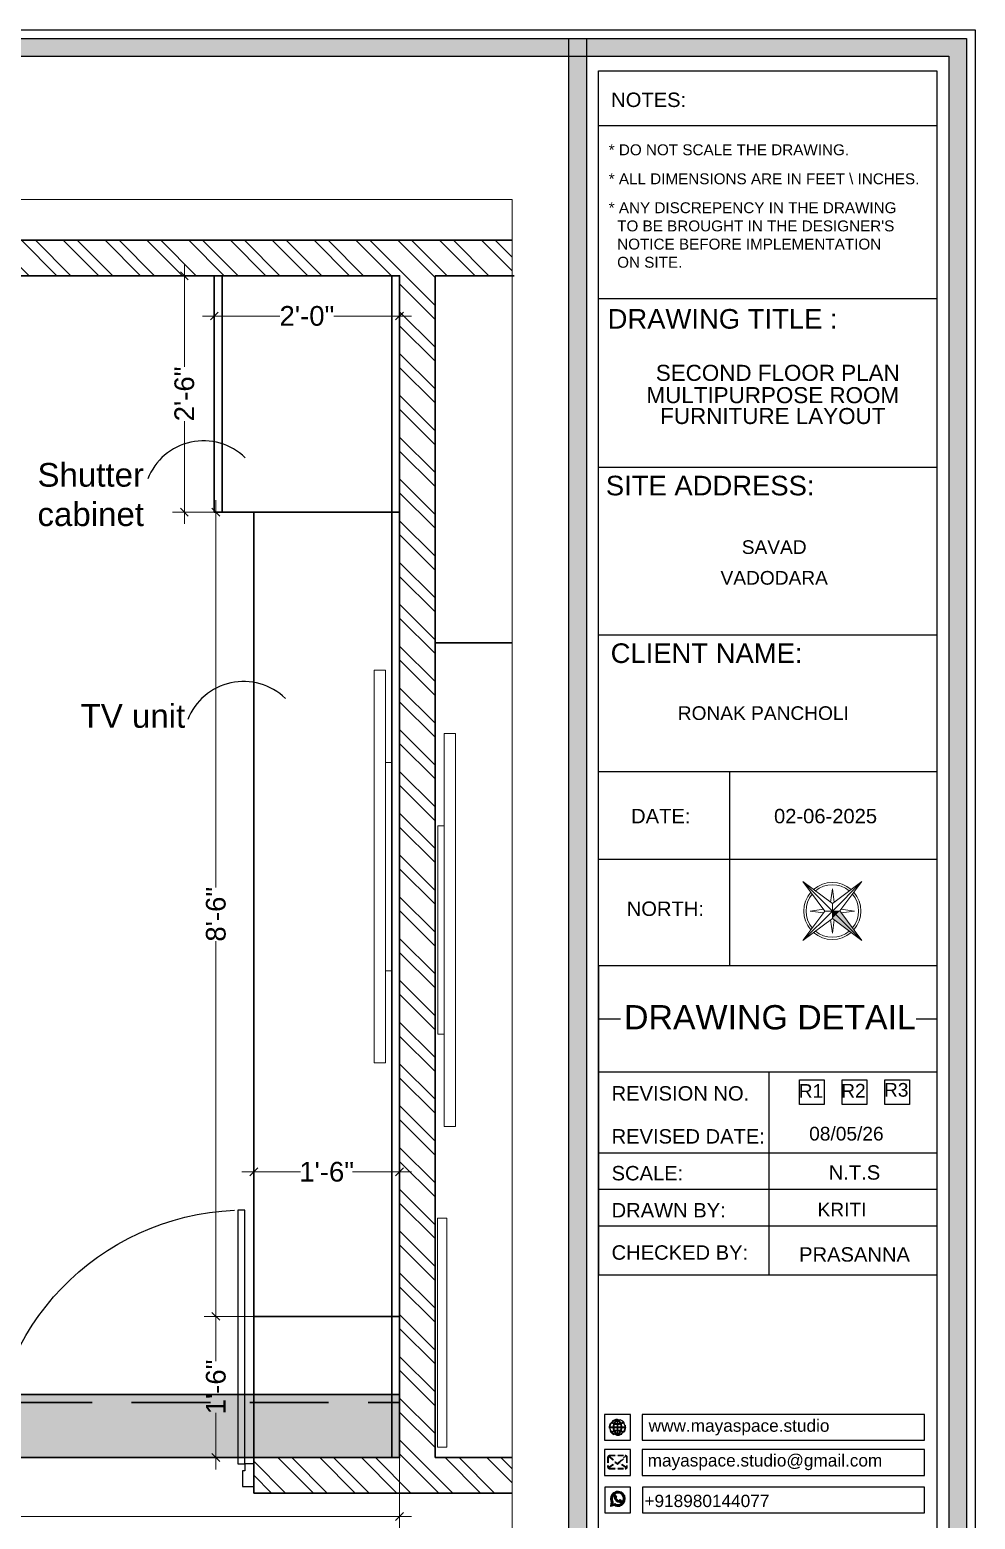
# Model space of a CAD drawing. Header units: millimetres. Extents: x 143362 to 145167, y -178521 to -176194.
# Drawn here: x 143624.3 to 143744.3, y -177238.1 to -177049 of the extents above; entities that cross this region are included whole.
import ezdxf
from ezdxf.enums import TextEntityAlignment as Align

# ---------------------------------------------------------------- set-up
doc = ezdxf.new("R2010")
doc.units = ezdxf.units.MM
doc.header["$MEASUREMENT"] = 0
doc.header["$PDMODE"] = 2
doc.linetypes.add('DASHEDX2', pattern=[1.5, 1, -0.5])
doc.layers.get('Defpoints').update_dxf_attribs({"color": 220})
for name, color, linetype in [('AR DOOR', 40, 'Continuous'), ('AR ELE-5', 134, 'Continuous'), ('AR HATCH-7', 7, 'Continuous')]:
    doc.layers.add(name, color=color, linetype=linetype)
for name, color, linetype, lineweight in [('Dimension', 10, 'DASHEDX2', 20), ('ELEVATION ( SPIRAL STAIR )', 250, 'Continuous', 9), ('FURNITURE', 32, 'Continuous', 9), ('Labelling', 1, 'Continuous', 25), ('NAME PLATE', 7, 'Continuous', 25), ('SECOND FLOOR', 7, 'Continuous', 9), ('SECOND FLOOR  ( PLINE )', 251, 'Continuous', 30), ('title block', 7, 'Continuous', 9), ('W-HATCH', 8, 'Continuous', 5), ('wall', 7, 'Continuous', 30)]:
    doc.layers.add(name, color=color, linetype=linetype, lineweight=lineweight)
doc.layers.add('XX~SLAB ( PLINE )', color=251, linetype='Continuous', plot=False)
doc.styles.add('Aerial', font='arial.ttf')
doc.styles.add('Arial', font='arial.ttf')
doc.styles.get("Standard").update_dxf_attribs({"font": 'arial.ttf', "height": 6})
doc.styles.add('style4', font='ARIALN.TTF')
doc.dimstyles.new('Cn_BT_9 ( BOLD )', dxfattribs={"dimtxt": 2.5, "dimasz": 1, "dimexe": 1.5, "dimexo": 0, "dimgap": 0.09, "dimtad": 0, "dimdec": 0, "dimzin": 3, "dimdsep": 46, "dimlunit": 4, "dimtxsty": 'Aerial', "dimblk": 'OBLIQUE', "dimcen": 0.09, "dimdle": 1.5, "dimclrd": 1, "dimclre": 1, "dimclrt": 5, "dimadec": 0, "dimazin": 0, "dimtfac": 0.75, "dimtdec": 0, "dimtofl": 0, "dimtmove": 0, "dimatfit": 3, "dimldrblk": 'OBLIQUE', "dimfxl": 0, "dimtolj": 1, "dimtzin": 0, "dimlwd": 15, "dimlwe": 15, "dimarcsym": 0})

# ---------------------------------------------------------------- blocks, each defined once
blk = doc.blocks.new('*U12')
for points in [[(-1160, 0), (-1120, 0), (-1120, 30), (-1110, 30), (-1110, 100), (-1160, 100)], [(40, 0), (0, 0), (0, 30), (-10, 30), (-10, 100), (40, 100)], [(0, 0), (0, -1120), (-30, -1120), (-30, 0)]]:
    blk.add_lwpolyline(points, close=True)
at = {"layer": 'AR ELE-5', "linetype": 'ByBlock', "ltscale": 15}
blk.add_arc((1.6, 0.7), 1121.6, 180.03474, 267.62699, dxfattribs=at)
blk = doc.blocks.new('_Oblique')
at = {"layer": 'wall', "color": 0, "lineweight": -2}
blk.add_line((-0.5, -0.5), (0.5, 0.5), dxfattribs=at)
blk = doc.blocks.new('*D155')
at = {"layer": 'Defpoints', "color": 0, "ltscale": 10, "transparency": 16777216}
for p in [(143457.26, -177230.26, -0.13), (143671.26, -177230.26), (143671.26, -177237.74)]:
    blk.add_point(p, dxfattribs=at)
at = {"layer": 'FURNITURE', "color": 1, "lineweight": 15, "ltscale": 10, "transparency": 16777216}
for p, q in [((143457.26, -177230.26), (143457.26, -177239.24)), ((143671.26, -177230.26), (143671.26, -177239.24)), ((143455.76, -177237.74), (143559.02, -177237.74)), ((143672.76, -177237.74), (143569.5, -177237.74))]:
    blk.add_line(p, q, dxfattribs=at)
at = {"layer": 'FURNITURE', "color": 1, "lineweight": 15, "ltscale": 10, "transparency": 16777216, "rotation": 180}
blk.add_blockref('_Oblique', (143457.26, -177237.74), dxfattribs=at)
at = {"layer": 'FURNITURE', "color": 1, "lineweight": 15, "ltscale": 10, "transparency": 16777216}
blk.add_blockref('_Oblique', (143671.26, -177237.74), dxfattribs=at)
at = {"layer": 'FURNITURE', "color": 5, "lineweight": 30, "ltscale": 10, "transparency": 16777216, "insert": (143564.26, -177237.74), "char_height": 2.5, "attachment_point": 5, "style": 'Aerial'}
blk.add_mtext('\\A1;17\'-10"', dxfattribs=at)
blk = doc.blocks.new('*D156')
at = {"layer": 'Defpoints', "color": 0, "ltscale": 10, "transparency": 16777216}
for p in [(143657.99, -177080.26, -0.13), (143643.96, -177110.26), (143658.01, -177110.26)]:
    blk.add_point(p, dxfattribs=at)
at = {"layer": 'FURNITURE', "color": 1, "lineweight": 15, "ltscale": 10, "transparency": 16777216}
for p, q in [((143643.96, -177078.76), (143643.96, -177091.83)), ((143657.99, -177080.26), (143642.46, -177080.26)), ((143643.96, -177111.76), (143643.96, -177098.7)), ((143658.01, -177110.26), (143642.46, -177110.26))]:
    blk.add_line(p, q, dxfattribs=at)
for p, rotation in [((143643.96, -177080.26), 90), ((143643.96, -177110.26), 270)]:
    blk.add_blockref('_Oblique', p, dxfattribs=dict(at, rotation=rotation))
at = {"layer": 'FURNITURE', "color": 5, "lineweight": 30, "ltscale": 10, "transparency": 16777216, "insert": (143643.96, -177095.26), "char_height": 2.5, "attachment_point": 5, "rotation": 90, "style": 'Aerial'}
blk.add_mtext('\\A1;2\'-6"', dxfattribs=at)
blk = doc.blocks.new('*D157')
at = {"layer": 'Defpoints', "color": 0, "ltscale": 10, "transparency": 16777216}
for p in [(143662.01, -177110.26), (143647.96, -177212.34), (143652.76, -177212.34)]:
    blk.add_point(p, dxfattribs=at)
at = {"layer": 'FURNITURE', "color": 1, "lineweight": 15, "ltscale": 10, "transparency": 16777216}
for p, q in [((143647.96, -177108.76), (143647.96, -177157.89)), ((143662.01, -177110.26), (143646.46, -177110.26)), ((143647.96, -177213.84), (143647.96, -177164.72)), ((143652.76, -177212.34), (143646.46, -177212.34))]:
    blk.add_line(p, q, dxfattribs=at)
for p, rotation in [((143647.96, -177110.26), 90), ((143647.96, -177212.34), 270)]:
    blk.add_blockref('_Oblique', p, dxfattribs=dict(at, rotation=rotation))
at = {"layer": 'FURNITURE', "color": 5, "lineweight": 30, "ltscale": 10, "transparency": 16777216, "insert": (143647.96, -177161.3), "char_height": 2.5, "attachment_point": 5, "rotation": 90, "style": 'Aerial'}
blk.add_mtext('\\A1;8\'-6"', dxfattribs=at)
blk = doc.blocks.new('*D158')
at = {"layer": 'Defpoints', "color": 0, "ltscale": 10, "transparency": 16777216}
for p in [(143652.76, -177212.34), (143647.96, -177230.26), (143652.76, -177230.26, -0.13)]:
    blk.add_point(p, dxfattribs=at)
at = {"layer": 'FURNITURE', "color": 1, "lineweight": 15, "ltscale": 10, "transparency": 16777216}
for p, q in [((143647.96, -177210.84), (143647.96, -177218.01)), ((143652.76, -177212.34), (143646.46, -177212.34)), ((143647.96, -177231.76), (143647.96, -177224.6)), ((143652.76, -177230.26), (143646.46, -177230.26))]:
    blk.add_line(p, q, dxfattribs=at)
for p, rotation in [((143647.96, -177212.34), 90), ((143647.96, -177230.26), 270)]:
    blk.add_blockref('_Oblique', p, dxfattribs=dict(at, rotation=rotation))
at = {"layer": 'FURNITURE', "color": 5, "lineweight": 30, "ltscale": 10, "transparency": 16777216, "insert": (143647.96, -177221.3), "char_height": 2.5, "attachment_point": 5, "rotation": 90, "style": 'Aerial'}
blk.add_mtext('\\A1;1\'-6"', dxfattribs=at)
blk = doc.blocks.new('*D159')
at = {"layer": 'Defpoints', "color": 0, "ltscale": 10, "transparency": 16777216}
for p in [(143652.76, -177190.74), (143671.26, -177190.74), (143652.76, -177194)]:
    blk.add_point(p, dxfattribs=at)
at = {"layer": 'FURNITURE', "color": 1, "lineweight": 15, "ltscale": 10, "transparency": 16777216}
for p, q in [((143652.76, -177190.74), (143652.76, -177195.5)), ((143671.26, -177190.74), (143671.26, -177195.5)), ((143651.26, -177194), (143658.71, -177194)), ((143672.76, -177194), (143665.31, -177194))]:
    blk.add_line(p, q, dxfattribs=at)
at = {"layer": 'FURNITURE', "color": 1, "lineweight": 15, "ltscale": 10, "transparency": 16777216, "rotation": 180}
blk.add_blockref('_Oblique', (143652.76, -177194), dxfattribs=at)
at = {"layer": 'FURNITURE', "color": 1, "lineweight": 15, "ltscale": 10, "transparency": 16777216}
blk.add_blockref('_Oblique', (143671.26, -177194), dxfattribs=at)
at = {"layer": 'FURNITURE', "color": 5, "lineweight": 30, "ltscale": 10, "transparency": 16777216, "insert": (143662.01, -177194), "char_height": 2.5, "attachment_point": 5, "style": 'Aerial'}
blk.add_mtext('\\A1;1\'-6"', dxfattribs=at)
blk = doc.blocks.new('QEGW4TG')
at = {"layer": 'Dimension', "true_color": 0x000000}
h = blk.add_hatch(color=18, dxfattribs=at)
h.dxf.hatch_style = 1
h.paths.add_polyline_path([(2.69, 1.93, 0.170513), (2.95, 1.97, 0.190337), (3.11, 2.18, 0.316231), (3.07, 2.28), (2.79, 2.37, 0.273721), (2.69, 2.34, 0.040749), (2.63, 2.27, -0.441282), (2.53, 2.25, -0.11828), (2.06, 2.64, -0.441282), (2.07, 2.74, 0.040749), (2.13, 2.81, 0.290083), (2.14, 2.92), (2.01, 3.18, 0.316231), (1.91, 3.2, 0.190337), (1.73, 3, 0.170513), (1.72, 2.74, 0.252784)], flags=0)
h.paths.add_polyline_path([(1.19, 1.98), (1.03, 1.3, 0.550912), (1.11, 1.23), (1.75, 1.39, 6.344125)])
h.paths.add_polyline_path([(1.81, 1.7), (1.4, 1.6), (1.5, 2.03, -9.071339)], flags=16)
h.paths.add_polyline_path([(3.11, 2.16, -0.17811), (2.95, 1.97, -0.170513), (2.69, 1.93, -0.252784), (1.72, 2.74, -0.170513), (1.73, 3, -0.17811), (1.89, 3.19, -0.370089), (2.01, 3.18), (2.14, 2.92, -0.307185), (2.13, 2.8, -0.041087), (2.06, 2.73, 0.321676), (2.05, 2.65, 0.126524), (2.55, 2.24, 0.312216), (2.62, 2.26, -0.041087), (2.68, 2.34, -0.290673), (2.79, 2.37), (3.07, 2.28, -0.370089)], flags=0)
h = blk.add_hatch(color=18, dxfattribs=at)
h.dxf.hatch_style = 1
h.paths.add_polyline_path([(2.79, 2.37, 0.273721), (2.69, 2.34, 0.040749), (2.63, 2.27, -0.441282), (2.53, 2.25, -0.11828), (2.06, 2.64, -0.441282), (2.07, 2.74, 0.040749), (2.13, 2.81, 0.290083), (2.14, 2.92), (2.01, 3.18, 0.316231), (1.91, 3.2, 0.190337), (1.73, 3, 0.170513), (1.72, 2.74, 0.252784), (2.69, 1.93, 0.170513), (2.95, 1.97, 0.190337), (3.11, 2.18, 0.316231), (3.07, 2.28)])
for p, q in [((2.01, 3.18), (2.14, 2.92)), ((1.19, 1.98), (1.03, 1.3)), ((1.1, 1.23), (1.75, 1.39)), ((1.5, 2.03), (1.4, 1.6)), ((1.4, 1.6), (1.81, 1.7)), ((3.07, 2.28), (2.8, 2.36))]:
    blk.add_line(p, q)
blk.add_lwpolyline([(0, 0), (4.68, 0), (4.68, 4.68), (0, 4.68)], close=True)
for centre, radius, start, end in [((2.39, 2.56), 1.34, 241.4727, 205.6422), ((2.39, 2.56), 1.04, 235.9962, 210.8333), ((2.09, 2.87), 0.39, 159.7007, 198.4072), ((2.96, 3.23), 1.33, 201.4218, 258.1669), ((2.07, 2.87), 0.364, 118.9685, 159.3648), ((1.94, 3.12), 0.0896, 41.8985, 123.1344), ((2.11, 2.68), 0.066, 135.9932, 224.8892), ((1.67, 3.16), 0.586, 312.4617, 321.8728), ((2.05, 2.87), 0.104, 320.3924, 28.6971), ((1.09, 1.29), 0.0598, 164.8483, 282.1458), ((3.12, 3.42), 1.31, 216.5455, 243.5279), ((2.57, 2.3), 0.066, 234.2482, 323.1441), ((3.11, 1.94), 0.586, 137.2645, 146.6756), ((2.76, 2.27), 0.104, 70.4402, 138.745), ((2.75, 2.31), 0.39, 260.7301, 299.4366), ((2.76, 2.29), 0.364, 299.7725, 340.1688), ((3.03, 2.2), 0.0896, 336.0029, 57.2388)]:
    blk.add_arc(centre, radius, start, end)
blk = doc.blocks.new('ETYETE')
at = {"layer": 'Dimension', "true_color": 0x000000}
h = blk.add_hatch(color=18, dxfattribs=at)
h.dxf.hatch_style = 1
h.paths.add_polyline_path([(3.76, 1.14, 0.414214), (4.12, 1.5), (4.12, 3.29, 0.414214), (3.76, 3.65), (0.92, 3.65, 0.414214), (0.56, 3.29), (0.56, 1.5, 0.414214), (0.92, 1.14)])
h.paths.add_polyline_path([(2.61, 2.22), (3.92, 1.34, -0.198912), (3.76, 1.28), (0.92, 1.28, -0.198912), (0.76, 1.34), (2.08, 2.22), (2.34, 1.98)], flags=16)
h.paths.add_polyline_path([(2.34, 2.16), (0.89, 3.51, -0.028783), (0.92, 3.52), (3.79, 3.52)], flags=16)
h.paths.add_polyline_path([(2.71, 2.32), (3.92, 3.45, -0.202482), (3.99, 3.29), (3.99, 1.5, -0.043076), (3.98, 1.46)], flags=16)
h.paths.add_polyline_path([(1.98, 2.32), (0.7, 1.46, -0.043076), (0.7, 1.5), (0.7, 3.29, -0.202482), (0.76, 3.45)], flags=16)
blk.add_lwpolyline([(0, 0), (4.68, 0), (4.68, 4.68), (0, 4.68)], close=True)
at = {"layer": 'Dimension', "color": 18, "true_color": 0x000000}
for p, q in [((0.56, 3.29), (0.56, 1.5)), ((0.7, 3.29), (0.7, 1.5)), ((0.76, 3.45), (1.98, 2.32)), ((0.89, 3.51), (2.34, 2.16)), ((0.92, 3.65), (3.76, 3.65)), ((0.92, 3.52), (3.76, 3.52)), ((2.34, 2.16), (3.79, 3.51)), ((2.71, 2.32), (3.92, 3.45)), ((3.99, 3.29), (3.99, 1.5)), ((4.12, 3.29), (4.12, 1.5)), ((0.7, 1.46), (1.98, 2.32)), ((0.76, 1.34), (2.08, 2.22)), ((0.92, 1.28), (3.76, 1.28)), ((0.92, 1.14), (3.76, 1.14)), ((2.08, 2.22), (2.34, 1.98)), ((2.34, 1.98), (2.61, 2.22)), ((3.92, 1.34), (2.61, 2.22)), ((3.98, 1.46), (2.71, 2.32))]:
    blk.add_line(p, q, dxfattribs=at)
for centre, radius, start, end in [((0.92, 3.29), 0.358, 90, 180), ((0.92, 3.29), 0.224, 134.2136, 180), ((0.92, 3.29), 0.224, 90, 96.5948), ((3.76, 3.29), 0.358, 0, 90), ((3.76, 3.29), 0.224, 83.4052, 90), ((3.76, 3.29), 0.224, 0, 45.7864), ((0.92, 1.5), 0.358, 180, 270), ((0.92, 1.5), 0.224, 180, 189.8662), ((0.92, 1.5), 0.224, 225, 270), ((3.76, 1.5), 0.358, 270, 0), ((3.76, 1.5), 0.224, 270, 315), ((3.76, 1.5), 0.224, 350.1338, 0)]:
    blk.add_arc(centre, radius, start, end, dxfattribs=at)
blk = doc.blocks.new('DTGWEGEARG')
at = {"layer": 'Dimension', "true_color": 0x000000}
h = blk.add_hatch(color=18, dxfattribs=at)
h.dxf.hatch_style = 1
h.paths.add_polyline_path([(3.83, 2.34, 1), (0.85, 2.34, 1)])
h.paths.add_polyline_path([(2.51, 1.01, 0.105795), (2.96, 1.58, -0.055205), (3.3, 1.41, -0.169822)], flags=16)
h.paths.add_polyline_path([(2.41, 1.12), (2.41, 1.69, -0.058279), (2.81, 1.63, -0.103353)], flags=16)
h.paths.add_polyline_path([(2.26, 1.13, -0.101741), (1.87, 1.63, -0.057171), (2.26, 1.69)], flags=16)
h.paths.add_polyline_path([(2.17, 1.01, -0.169822), (1.38, 1.41, -0.055205), (1.72, 1.58, 0.105795)], flags=16)
h.paths.add_polyline_path([(3.02, 1.72, 0.081336), (3.13, 2.27), (3.68, 2.27, -0.152069), (3.4, 1.52, 0.05687)], flags=16)
h.paths.add_polyline_path([(2.87, 1.77, 0.061945), (2.41, 1.84), (2.41, 2.27), (2.98, 2.27, -0.081344)], flags=16)
h.paths.add_polyline_path([(2.26, 1.84, 0.060923), (1.8, 1.77, -0.081344), (1.7, 2.27), (2.26, 2.27)], flags=16)
h.paths.add_polyline_path([(1.66, 1.72, 0.05687), (1.28, 1.52, -0.152069), (1, 2.27), (1.55, 2.27, 0.081336)], flags=16)
h.paths.add_polyline_path([(2.41, 2.42), (2.41, 2.83, 0.061945), (2.87, 2.91, -0.080009), (2.98, 2.42)], flags=16)
h.paths.add_polyline_path([(3.13, 2.42, 0.080116), (3.02, 2.96, 0.05687), (3.4, 3.16, 0.028258), (3.3, 3.27, -0.055205), (2.96, 3.1, 0.105795), (2.51, 3.67, -0.36029), (3.68, 2.42)], flags=16)
h.paths.add_polyline_path([(2.26, 2.42), (1.7, 2.42, -0.080009), (1.8, 2.91, 0.060923), (2.26, 2.84)], flags=16)
h.paths.add_polyline_path([(1.55, 2.42), (1, 2.42, -0.150466), (1.28, 3.16, 0.05687), (1.66, 2.96, 0.080116)], flags=16)
h.paths.add_polyline_path([(2.41, 2.98), (2.41, 3.56, -0.103353), (2.81, 3.05, -0.058279)], flags=16)
h.paths.add_polyline_path([(2.26, 2.99, -0.057171), (1.87, 3.05, -0.101741), (2.26, 3.55)], flags=16)
h.paths.add_polyline_path([(1.72, 3.1, -0.055205), (1.38, 3.27, -0.169822), (2.17, 3.67, 0.105795)], flags=16)
blk.add_lwpolyline([(0, 0), (4.68, 0), (4.68, 4.68), (0, 4.68)], close=True)
at = {"layer": 'Dimension', "color": 18, "true_color": 0x000000}
for p, q in [((2.26, 3.55), (2.26, 2.99)), ((2.26, 2.84), (2.26, 2.42)), ((2.41, 3.56), (2.41, 2.98)), ((2.41, 2.83), (2.41, 2.42)), ((1, 2.42), (1.55, 2.42)), ((1, 2.27), (1.55, 2.27)), ((1.7, 2.42), (2.26, 2.42)), ((1.7, 2.27), (2.26, 2.27)), ((2.26, 2.27), (2.26, 1.84)), ((2.26, 1.69), (2.26, 1.13)), ((2.41, 2.42), (2.98, 2.42)), ((2.41, 2.27), (2.98, 2.27)), ((2.41, 2.27), (2.41, 1.84)), ((2.41, 1.69), (2.41, 1.12)), ((3.13, 2.42), (3.68, 2.42)), ((3.13, 2.27), (3.68, 2.27))]:
    blk.add_line(p, q, dxfattribs=at)
blk.add_circle((2.34, 2.34), 1.49, dxfattribs=at)
for centre, radius, start, end in [((2.34, 2.34), 1.34, 142.3819, 176.6093), ((2.34, 4.74), 1.9, 236.1399, 249.1595), ((2.34, 2.34), 1.34, 97.3549, 135.9073), ((2.34, 4.74), 1.75, 236.7417, 249.3811), ((3.28, 2.34), 1.73, 159.0567, 177.3789), ((3.28, 2.34), 1.58, 158.8325, 177.1302), ((3.28, 2.34), 1.73, 129.9301, 154.0867), ((2.34, 4.74), 1.9, 253.6799, 267.6253), ((3.28, 2.34), 1.58, 130.1073, 153.3446), ((2.34, 4.74), 1.75, 254.3336, 267.422), ((1.4, 2.34), 1.58, 26.6554, 50.2584), ((2.34, 4.74), 1.75, 272.3248, 285.6664), ((2.34, 4.74), 1.9, 272.1415, 286.3201), ((2.34, 2.34), 1.34, 3.3907, 82.6451), ((1.4, 2.34), 1.73, 25.9133, 50.0699), ((1.4, 2.34), 1.58, 2.8698, 21.1675), ((2.34, 4.74), 1.75, 290.6189, 303.2583), ((2.34, 4.74), 1.9, 290.8405, 303.8601), ((1.4, 2.34), 1.73, 2.6211, 20.9433), ((2.34, 2.34), 1.34, 183.0315, 217.6181), ((2.34, -0.06), 1.9, 110.8405, 123.8601), ((2.34, -0.06), 1.75, 110.6189, 123.2583), ((2.34, 2.34), 1.34, 224.0927, 262.6451), ((3.28, 2.34), 1.73, 182.3435, 200.9433), ((3.28, 2.34), 1.58, 182.5658, 201.1675), ((3.28, 2.34), 1.73, 205.9133, 230.0699), ((2.34, -0.06), 1.9, 92.3747, 106.3201), ((2.34, -0.06), 1.75, 92.578, 105.6664), ((3.28, 2.34), 1.58, 206.6554, 229.8927), ((2.34, -0.06), 1.9, 73.6799, 87.8585), ((2.34, -0.06), 1.75, 74.3336, 87.6752), ((1.4, 2.34), 1.58, 309.7416, 333.3446), ((1.4, 2.34), 1.73, 309.9301, 334.0867), ((2.34, 2.34), 1.34, 277.3549, 315.9073), ((1.4, 2.34), 1.58, 338.8325, 357.4342), ((2.34, -0.06), 1.75, 56.7417, 69.3811), ((1.4, 2.34), 1.73, 339.0567, 357.6565), ((2.34, -0.06), 1.9, 56.1399, 69.1595), ((2.34, 2.34), 1.34, 322.3819, 356.9685)]:
    blk.add_arc(centre, radius, start, end, dxfattribs=at)
blk = doc.blocks.new('4t')
at = {"transparency": 33554607}
h = blk.add_hatch(color=1, dxfattribs=at)
h.dxf.hatch_style = 1
h.paths.add_polyline_path([(45531.33, -35822.29), (45529.23, -35821.83), (45528.09, -35837.01)])
h = blk.add_hatch(color=1, dxfattribs=at)
h.dxf.hatch_style = 1
h.paths.add_polyline_path([(45531.8, -35820.19), (45529.23, -35821.83), (45531.33, -35822.29)])
h = blk.add_hatch(color=1, dxfattribs=at)
h.dxf.hatch_style = 1
h.paths.add_polyline_path([(45531.8, -35820.19), (45531.33, -35822.29), (45533.44, -35822.75)])
h = blk.add_hatch(color=1, dxfattribs=at)
h.dxf.hatch_style = 1
h.paths.add_polyline_path([(45533.44, -35822.75), (45531.33, -35822.29), (45528.09, -35837.01)])
at = {"layer": 'title block', "color": 7, "lineweight": 9}
for p, q in [((45535.51, -35803.37), (45530.16, -35817.62)), ((45535.51, -35803.37), (45531.8, -35820.19)), ((45534.36, -35818.55), (45535.51, -35803.37)), ((45530.5, -35816.7), (45526.88, -35812.49)), ((45526.88, -35812.49), (45529.18, -35817.55)), ((45539.5, -35815.27), (45534.44, -35817.57)), ((45535.28, -35818.89), (45539.5, -35815.27)), ((45530.16, -35817.62), (45514.98, -35816.48)), ((45514.98, -35816.48), (45529.23, -35821.83)), ((45514.98, -35816.48), (45531.8, -35820.19)), ((45528.31, -35821.48), (45524.1, -35825.11)), ((45531.8, -35820.19), (45528.09, -35837.01)), ((45529.23, -35821.83), (45528.09, -35837.01)), ((45531.8, -35820.19), (45529.23, -35821.83)), ((45531.8, -35820.19), (45530.16, -35817.62)), ((45534.36, -35818.55), (45531.8, -35820.19)), ((45533.44, -35822.75), (45531.8, -35820.19)), ((45531.8, -35820.19), (45548.62, -35823.9)), ((45548.62, -35823.9), (45534.36, -35818.55)), ((45524.1, -35825.11), (45529.16, -35822.81)), ((45528.09, -35837.01), (45533.44, -35822.75)), ((45533.09, -35823.67), (45536.71, -35827.89)), ((45533.44, -35822.75), (45548.62, -35823.9)), ((45536.71, -35827.89), (45534.42, -35822.83))]:
    blk.add_line(p, q, dxfattribs=at)
for radius, start, end in [(11.79, 81.35997, 163.76651), (10.83, 82.42855, 162.69793), (10.83, 352.42855, 72.69793), (11.79, 351.35997, 73.76651), (11.79, 171.35997, 253.76651), (10.83, 172.42855, 252.69793), (11.79, 261.35997, 343.76651), (10.83, 262.42855, 342.69793)]:
    blk.add_arc((45531.8, -35820.19), radius, start, end, dxfattribs=at)
blk = doc.blocks.new('LAYOUT FILE')
at = {"layer": 'NAME PLATE', "true_color": 0xd39e00}
h = blk.add_hatch(color=42, dxfattribs=at)
h.paths.add_polyline_path([(3346889.83, -513806.18), (3346889.83, -514260.7), (3347535.56, -514260.7), (3347535.56, -513806.18)])
h.paths.add_polyline_path([(3346894.36, -513810.71), (3347531.03, -513810.71), (3347531.03, -514256.17), (3346894.36, -514256.17)], flags=16)
blk.add_hatch(color=42, dxfattribs=at).paths.add_polyline_path([(3347433.6, -514256.17), (3347438.13, -514256.17), (3347438.13, -513806.18), (3347433.6, -513806.18)])
at = {"layer": 'NAME PLATE', "color": 42, "true_color": 0xd39e00}
for p, q in [((3347527.96, -513828.55), (3347441.2, -513828.55)), ((3347527.96, -513872.99), (3347441.2, -513872.99)), ((3347527.96, -513916.26), (3347441.2, -513916.26)), ((3347527.96, -513959.27), (3347441.2, -513959.27)), ((3347527.96, -513994.31), (3347441.2, -513994.31)), ((3347474.77, -513994.31), (3347474.77, -514044.12)), ((3347527.96, -514016.86), (3347441.2, -514016.86)), ((3347527.96, -514044.12), (3347441.2, -514044.12)), ((3347441.2, -514044.12), (3347441.2, -514123.43)), ((3347527.96, -514044.12), (3347527.96, -514123.43)), ((3347441.2, -514057.72), (3347446.81, -514057.72)), ((3347522.72, -514057.72), (3347527.96, -514057.72)), ((3347441.2, -514071.32), (3347527.96, -514071.32)), ((3347484.98, -514123.43), (3347484.98, -514071.32)), ((3347527.96, -514092.16), (3347441.2, -514092.16)), ((3347527.96, -514101.55), (3347441.2, -514101.55)), ((3347527.96, -514110.94), (3347441.2, -514110.94)), ((3347441.2, -514123.43), (3347527.96, -514123.43))]:
    blk.add_line(p, q, dxfattribs=at)
for points in [[(3346887.56, -513803.91), (3347537.83, -513803.91), (3347537.83, -514262.96), (3346887.56, -514262.96)], [(3346889.83, -513806.18), (3347535.56, -513806.18), (3347535.56, -514260.7), (3346889.83, -514260.7)], [(3347433.6, -514256.17), (3347433.6, -513806.18), (3347438.13, -513806.18), (3347438.13, -514256.17)], [(3346894.36, -513810.71), (3347531.03, -513810.71), (3347531.03, -514256.17), (3346894.36, -514256.17)], [(3347441.2, -514252.44), (3347441.2, -513814.44), (3347527.96, -513814.44), (3347527.96, -514252.44)], [(3347492.73, -514073.33), (3347499.12, -514073.33), (3347499.12, -514079.72), (3347492.73, -514079.72)], [(3347503.67, -514073.33), (3347510.06, -514073.33), (3347510.06, -514079.72), (3347503.67, -514079.72)], [(3347514.62, -514073.33), (3347521.01, -514073.33), (3347521.01, -514079.72), (3347514.62, -514079.72)]]:
    blk.add_lwpolyline(points, close=True, dxfattribs=at)
at = {"layer": 'NAME PLATE', "color": 0}
for points in [[(3347452.43, -514165.84), (3347524.78, -514165.84), (3347524.78, -514159.23), (3347452.43, -514159.23)], [(3347452.43, -514174.87), (3347524.78, -514174.87), (3347524.78, -514168.26), (3347452.43, -514168.26)], [(3347452.46, -514184.5), (3347524.78, -514184.5), (3347524.78, -514177.88), (3347452.46, -514177.88)]]:
    blk.add_lwpolyline(points, close=True, dxfattribs=at)
at = {"layer": 'NAME PLATE', "xscale": 0.6215000753186288, "yscale": 0.6215000753186288, "zscale": 0.6215000753186288, "rotation": 57.43675864906671}
blk.add_blockref('4t', (3313507.76, -525897.34), dxfattribs=at)
at = {"layer": 'NAME PLATE', "color": 0, "xscale": 1.413658832510879, "yscale": 1.413658832510879, "zscale": 1.413658832510879}
for name, p in [('DTGWEGEARG', (3347442.76, -514165.84)), ('ETYETE', (3347442.76, -514174.87)), ('QEGW4TG', (3347442.8, -514184.5))]:
    blk.add_blockref(name, p, dxfattribs=at)
at = {"layer": 'NAME PLATE', "style": 'Arial'}
for s, height, p in [('NOTES:', 3.699, (3347454.07, -513823.73)), ('DRAWING TITLE : ', 5.0338, (3347474.01, -513880.61)), ('SITE ADDRESS:', 5.0338, (3347469.85, -513923.39)), ('CLIENT NAME:', 5.0338, (3347468.93, -513966.4)), ('DATE:', 3.699, (3347457.17, -514007.54)), ('02-06-2025', 3.699, (3347499.44, -514007.54)), ('NORTH:', 3.699, (3347458.35, -514031.31)), ('DRAWING DETAIL', 6.2234, (3347485.18, -514060.42)), ('REVISION NO.', 3.6986, (3347462.21, -514078.69)), ('REVISED DATE: ', 3.6986, (3347464.94, -514089.72)), ('SCALE:', 3.699, (3347453.75, -514099.17)), ('DRAWN BY:', 3.699, (3347459.2, -514108.68)), ('CHECKED BY:', 3.6986, (3347462.07, -514119.53)), ('PRASANNA', 3.699, (3347506.87, -514120.02))]:
    blk.add_text(s, height=height, dxfattribs=at).set_placement(p, align=Align.CENTER)
for s, insert, char_height, width, attachment_point in [('* DO NOT SCALE THE DRAWING.', (3347443.82, -513833.31, 0), 2.7974, 108.0765, 1), ('* ALL DIMENSIONS ARE IN FEET \\\\ INCHES.', (3347443.82, -513840.75, 0), 2.7974, 108.0765, 1), ("* ANY DISCREPENCY IN THE DRAWING \\P  TO BE BROUGHT IN THE DESIGNER'S\\P  NOTICE BEFORE IMPLEMENTATION \\P  ON SITE.", (3347443.82, -513848.18, 0), 2.7974, 108.0765, 1), ('N.T.S', (3347506.87, -514095.29, 0), 3.699, 7.2187, 2)]:
    blk.add_mtext(s, dxfattribs=dict(at, insert=insert, char_height=char_height, width=width, attachment_point=attachment_point))
at = {"layer": 'NAME PLATE', "color": 0, "char_height": 3.1609, "attachment_point": 1}
for s, width, gutter_width, insert in [('www.mayaspace.studio', 49.6053, 41.49, (3347454.06, -514160.52, 0)), ('mayaspace.studio@gmail.com', 30.9472, 25.89, (3347453.81, -514169.44, 0)), ('+918980144077', 120.6798, 25.89, (3347452.99, -514179.84, 0))]:
    blk.add_mtext_dynamic_manual_height_columns(s, width=width, gutter_width=gutter_width, heights=[0], dxfattribs=dict(at, insert=insert))
blk = doc.blocks.new('*D167')
at = {"layer": 'Defpoints', "color": 0, "ltscale": 10, "transparency": 16777216}
for p in [(143647.76, -177082.98), (143671.26, -177082.98), (143671.26, -177085.37)]:
    blk.add_point(p, dxfattribs=at)
at = {"layer": 'FURNITURE', "color": 1, "lineweight": 15, "ltscale": 10, "transparency": 16777216}
for p, q in [((143647.76, -177082.98), (143647.76, -177086.87)), ((143671.26, -177082.98), (143671.26, -177086.87)), ((143646.26, -177085.37), (143656.08, -177085.37)), ((143672.76, -177085.37), (143662.94, -177085.37))]:
    blk.add_line(p, q, dxfattribs=at)
at = {"layer": 'FURNITURE', "color": 1, "lineweight": 15, "ltscale": 10, "transparency": 16777216, "rotation": 180}
blk.add_blockref('_Oblique', (143647.76, -177085.37), dxfattribs=at)
at = {"layer": 'FURNITURE', "color": 1, "lineweight": 15, "ltscale": 10, "transparency": 16777216}
blk.add_blockref('_Oblique', (143671.26, -177085.37), dxfattribs=at)
at = {"layer": 'FURNITURE', "color": 5, "lineweight": 30, "ltscale": 10, "transparency": 16777216, "insert": (143659.51, -177085.37), "char_height": 2.5, "attachment_point": 5, "style": 'Aerial'}
blk.add_mtext('\\A1;2\'-0"', dxfattribs=at)

msp = doc.modelspace()

# ---------------------------------------------------------------- hatches: boundary and pattern name
at = {"layer": 'AR HATCH-7', "lineweight": 25, "true_color": 0xe7e8e9}
h = msp.add_hatch(color=254, dxfattribs=at)
h.dxf.hatch_style = 1
h.paths.add_polyline_path([(143457.26, -177222.28), (143457.26, -177230.26), (143671.26, -177230.26), (143671.26, -177222.28)])
at = {"layer": 'W-HATCH', "ltscale": 10}
h = msp.add_hatch(dxfattribs=at)
h.set_pattern_fill('ANSI32', color=256, scale=10, angle=-90, style=0)
h.set_pattern_definition([(315, (319933.5825, -33499.78), (2.65165043, 2.65165043), []), (315, (319933.5825, -33501.5477), (2.65165043, 2.65165043), [])])
h.paths.add_polyline_path([(143675.76, -177234.76), (143685.53, -177234.76), (143685.53, -177230.26), (143675.76, -177230.26), (143675.76, -177126.85), (143675.76, -177080.26), (143685.53, -177080.26), (143685.53, -177075.76), (143601.26, -177075.76), (143601.26, -177080.26), (143671.26, -177080.26), (143671.26, -177230.26), (143652.76, -177230.26), (143652.76, -177234.76), (143671.26, -177234.76)])

# ---------------------------------------------------------------- linework, layer by layer
at = {"lineweight": 9}
for p, q in [((143678.34, -177138.38, -0.13), (143676.9, -177138.38, -0.13)), ((143676.9, -177138.38, -0.13), (143676.9, -177188.22, -0.13)), ((143678.34, -177188.22, -0.13), (143678.34, -177138.38, -0.13)), ((143676.9, -177150.08, -0.13), (143676.13, -177150.08, -0.13)), ((143676.13, -177150.08, -0.13), (143676.13, -177176.52, -0.13)), ((143676.9, -177176.52, -0.13), (143676.9, -177150.08, -0.13)), ((143676.13, -177176.52, -0.13), (143676.9, -177176.52, -0.13)), ((143676.9, -177188.22, -0.13), (143678.34, -177188.22, -0.13))]:
    msp.add_line(p, q, dxfattribs=at)
at = {"lineweight": 9, "elevation": -0.06}
for points in [[(143669.49, -177130.34), (143669.49, -177180.18), (143668.05, -177180.18), (143668.05, -177130.34)], [(143670.26, -177142.04), (143670.26, -177168.48), (143669.49, -177168.48), (143669.49, -177142.04)]]:
    msp.add_lwpolyline(points, close=True, dxfattribs=at)
at = {"layer": 'ELEVATION ( SPIRAL STAIR )', "color": 5}
for p, q in [((143677.24, -177199.86, -0.13), (143676.09, -177199.86, -0.13)), ((143676.09, -177199.86, -0.13), (143676.09, -177228.96, -0.13)), ((143677.24, -177228.96, -0.13), (143677.24, -177199.86, -0.13)), ((143676.09, -177228.96, -0.13), (143677.24, -177228.96, -0.13))]:
    msp.add_line(p, q, dxfattribs=at)
at = {"layer": 'FURNITURE', "lineweight": 30}
for p, q in [((143685.81, -177080.26, -0.13), (143675.76, -177080.26, -0.13)), ((143675.76, -177080.26, -0.13), (143675.76, -177126.84, -0.13)), ((143671.26, -177110.26), (143652.76, -177110.26)), ((143675.76, -177126.84, -0.13), (143685.53, -177126.85, -0.13)), ((143685.53, -177126.85, -0.13), (143675.76, -177126.85, -0.13)), ((143675.76, -177126.85, -0.13), (143675.76, -177230.26, -0.13)), ((143675.76, -177230.26, -0.13), (143685.53, -177230.26, -0.13))]:
    msp.add_line(p, q, dxfattribs=at)
at = {"layer": 'FURNITURE', "lineweight": 30, "ltscale": 10}
msp.add_line((143652.76, -177212.34), (143652.76, -177230.26), dxfattribs=at)
at = {"layer": 'FURNITURE', "color": 3, "linetype": 'DASHEDX2', "lineweight": 30, "ltscale": 10}
msp.add_line((143457.26, -177223.26, -0.13), (143671.26, -177223.26, -0.13), dxfattribs=at)
at = {"layer": 'FURNITURE', "lineweight": 30, "ltscale": 10}
for points in [[(143647.76, -177110.26), (143671.26, -177110.26), (143671.26, -177080.26), (143647.76, -177080.26)], [(143647.76, -177110.26), (143648.76, -177110.26), (143648.76, -177080.26), (143647.76, -177080.26)], [(143670.26, -177230.26), (143671.26, -177230.26), (143671.26, -177080.26), (143670.26, -177080.26)], [(143671.26, -177110.26), (143671.26, -177212.34), (143652.76, -177212.34), (143652.76, -177110.26)], [(143671.26, -177230.26), (143671.26, -177222.26), (143457.26, -177222.26), (143457.26, -177230.26)]]:
    msp.add_lwpolyline(points, close=True, dxfattribs=at)
at = {"layer": 'Labelling', "lineweight": 0, "ltscale": 10}
for p, q in [((143685.53, -177070.59), (143434.39, -177070.59)), ((143685.53, -177240.51), (143685.53, -177070.59))]:
    msp.add_line(p, q, dxfattribs=at)
at = {"layer": 'Labelling', "color": 1}
for centre in [(143646.39, -177108.83), (143651.47, -177139.37)]:
    msp.add_arc(centre, 7.61, 45.8351, 158.6089, dxfattribs=at)
at = {"layer": 'SECOND FLOOR'}
for p, q in [((143448.26, -177075.76, -0.13), (143685.53, -177075.76, -0.13)), ((143457.26, -177080.26, -0.13), (143671.26, -177080.26, -0.13)), ((143671.26, -177080.26, -0.13), (143671.26, -177230.26, -0.13)), ((143675.76, -177080.26, -0.13), (143685.81, -177080.26, -0.13)), ((143675.76, -177230.26, -0.13), (143675.76, -177080.26, -0.13)), ((143671.26, -177234.76, -0.13), (143675.76, -177234.76, -0.13))]:
    msp.add_line(p, q, dxfattribs=at)
at = {"layer": 'SECOND FLOOR  ( PLINE )'}
for p, q in [((143601.26, -177075.76, -0.13), (143685.53, -177075.76, -0.13)), ((143671.26, -177080.26, -0.13), (143601.26, -177080.26, -0.13)), ((143671.26, -177230.26, -0.13), (143671.26, -177080.26, -0.13)), ((143685.81, -177080.26, -0.13), (143675.76, -177080.26, -0.13)), ((143675.76, -177080.26, -0.13), (143675.76, -177230.26, -0.13)), ((143652.76, -177234.76, -0.13), (143652.76, -177230.26, -0.13)), ((143652.76, -177230.26, -0.13), (143671.26, -177230.26, -0.13)), ((143675.76, -177230.26, -0.13), (143685.53, -177230.26, -0.13)), ((143671.26, -177234.76, -0.13), (143652.76, -177234.76, -0.13)), ((143675.76, -177234.76, -0.13), (143671.26, -177234.76, -0.13)), ((143685.53, -177234.76, -0.13), (143675.76, -177234.76, -0.13))]:
    msp.add_line(p, q, dxfattribs=at)
at = {"layer": 'XX~SLAB ( PLINE )'}
msp.add_line((143443.76, -177075.76, -0.13), (143685.53, -177075.76, -0.13), dxfattribs=at)

# ---------------------------------------------------------------- block references
at = {"layer": 'AR DOOR', "linetype": 'ByBlock', "lineweight": -2, "extrusion": (0, 0, -1), "xscale": 0.02875022735581445, "yscale": 0.02875022735581445, "zscale": -0.02875022735581445, "rotation": 180}
msp.add_blockref('*U12', (-143651.61, -177231.07, 0.13), dxfattribs=at)
at = {"layer": 'NAME PLATE', "lineweight": 0, "xscale": 0.4946081288286223, "yscale": 0.4946081288286223, "zscale": 0.4946081288286223}
msp.add_blockref('LAYOUT FILE', (-1511975.13, 77082.55, 0.13), dxfattribs=at)

# ---------------------------------------------------------------- texts
at = {"layer": 'Labelling', "color": 1, "char_height": 3, "width": 33.4543, "attachment_point": 5, "style": 'style4'}
for s, insert in [('\\A1;\\pxqr;{\\fArial|b0|i0|c0|p34;Shutter\\Pcabinet}', (143622.11, -177108.05)), ('\\A1;{\\fArial|b0|i0|c0|p34;TV unit }', (143637.43, -177136.15))]:
    msp.add_mtext(s, dxfattribs=dict(at, insert=insert))
at = {"layer": 'NAME PLATE', "style": 'Arial'}
for s, height, p in [('SECOND FLOOR PLAN', 2.0344, (143719.24, -177093.6, 0.13)), ('MULTIPURPOSE ROOM', 2.0344, (143718.61, -177096.43, 0.13)), ('FURNITURE LAYOUT', 2.0344, (143718.61, -177099.08, 0.13)), (' SAVAD ', 1.737, (143718.79, -177115.57, 0.13)), ('VADODARA', 1.737, (143718.79, -177119.47, 0.13)), ('RONAK PANCHOLI    ', 1.7369, (143718.76, -177136.64, 0.13)), ('08/05/26', 1.737, (143727.95, -177190.02, 0.13)), ('KRITI', 1.737, (143727.39, -177199.65, 0.13))]:
    msp.add_text(s, height=height, dxfattribs=at).set_placement(p, align=Align.CENTER)
at = {"layer": 'NAME PLATE', "color": 1, "insert": (143723.46, -177182.86, 0.13), "char_height": 1.737, "width": 2.3897, "attachment_point": 2, "style": 'Arial'}
msp.add_mtext('R1', dxfattribs=at)
at = {"layer": 'NAME PLATE', "char_height": 1.737, "width": 2.3897, "attachment_point": 2, "style": 'Arial'}
for s, insert in [('R2', (143728.84, -177182.83, 0.13)), ('R3', (143734.27, -177182.72, 0.13))]:
    msp.add_mtext(s, dxfattribs=dict(at, insert=insert))

# ---------------------------------------------------------------- dimensions: what is measured, and where the dimension line sits
at = {"layer": 'FURNITURE', "lineweight": 30, "ltscale": 10}
dim = msp.add_linear_dim(base=(143643.96, -177110.26), p1=(143657.99, -177080.26, -0.13), p2=(143658.01, -177110.26), angle=270, dimstyle='Cn_BT_9 ( BOLD )', dxfattribs=at)
dim.commit()
dim.dimension.update_dxf_attribs({"geometry": '*D156', "text_midpoint": (143643.96, -177095.26)})
for base, p1, p2, picture, middle in [((143671.26034041, -177085.37108879), (143647.76034041, -177082.97968161), (143671.26034041, -177082.97968161), '*D167', (143659.51034041, -177085.37108879)), ((143652.7603, -177193.9951), (143671.2599, -177190.7417), (143652.7603, -177190.7417), '*D159', (143662.0101, -177193.9951))]:
    dim = msp.add_linear_dim(base=base, p1=p1, p2=p2, dimstyle='Cn_BT_9 ( BOLD )', dxfattribs=at)
    dim.commit()
    dim.dimension.update_dxf_attribs({"geometry": picture, "text_midpoint": middle})
for base, p1, p2, picture, middle in [((143647.96, -177212.34), (143662.01, -177110.26), (143652.76, -177212.34), '*D157', (143647.96, -177161.3)), ((143647.96, -177230.26), (143652.76, -177212.34), (143652.76, -177230.26, -0.13), '*D158', (143647.96, -177221.3))]:
    dim = msp.add_linear_dim(base=base, p1=p1, p2=p2, angle=270, dimstyle='Cn_BT_9 ( BOLD )', override={"dimtmove": 1}, dxfattribs=at)
    dim.commit()
    dim.dimension.update_dxf_attribs({"geometry": picture, "text_midpoint": middle})
dim = msp.add_linear_dim(base=(143671.26, -177237.74), p1=(143457.26, -177230.26, -0.13), p2=(143671.26, -177230.26), dimstyle='Cn_BT_9 ( BOLD )', override={"dimtmove": 1}, dxfattribs=at)
dim.commit()
dim.dimension.update_dxf_attribs({"geometry": '*D155', "text_midpoint": (143564.26, -177237.74)})

doc.saveas('drawing.dxf')
